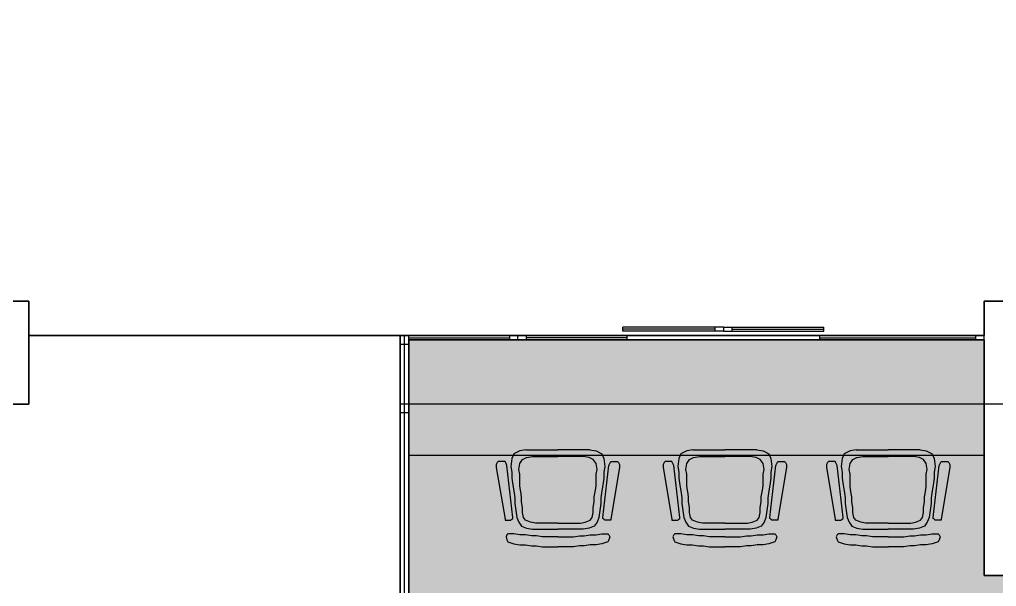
# Model space of a CAD drawing. Header units: millimetres. Extents: x -48614 to 110435, y -11020 to 74943.
# Drawn here: x 15638 to 21345, y 8316 to 11626 of the extents above; entities that cross this region are included whole.
import ezdxf

# ---------------------------------------------------------------- set-up
doc = ezdxf.new("R2010")
doc.units = ezdxf.units.MM
for name, color, linetype in [('BRICK_WALLS_P4', 1, 'Continuous'), ('COLUMNS_P5', 5, 'Continuous'), ('FURNITURE', 40, 'Continuous'), ('GROS$', 1, 'Continuous'), ('HL-TMP', 7, 'Continuous'), ('RM$', 5, 'Continuous'), ('SHOPFITTING', 4, 'Continuous'), ('WN', 4, 'Continuous')]:
    doc.layers.add(name, color=color, linetype=linetype)

msp = doc.modelspace()

# ---------------------------------------------------------------- hatches: boundary and pattern name
at = {"layer": 'HL-TMP', "true_color": 0x333333}
h = msp.add_hatch(color=250, dxfattribs=at)
h.paths.add_polyline_path([(-25127.7, 27580.8), (-25227.7, 27580.8), (-25227.7, 27980.8), (-25127.7, 27980.8), (-25127.7, 30580.8), (-25227.7, 30580.8), (-25227.7, 30980.8), (-24952.7, 30980.8), (-24952.7, 33580.8), (-25227.7, 33580.8), (-25227.7, 33980.8), (-25127.7, 33980.8), (-25127.7, 36580.8), (-26427.7, 36580.8), (-26427.7, 34598), (-26327.7, 34598), (-26327.7, 34198), (-26610.6, 33915.2), (-26681.3, 33985.9), (-27482.7, 33184.4), (-27412, 33113.7), (-27694.9, 32830.8), (-28094.9, 32830.8), (-28094.9, 32930.8), (-29260.6, 32930.8), (-29260.6, 32774.3), (-29313.5, 31773.6), (-29319.4, 31716), (-29477.7, 30723.9), (-29524.2, 30556.5), (-29560.3, 30566.6), (-29617.9, 30580.8), (-30010.3, 29262.6), (-30094.6, 29044), (-30765.4, 27670.8), (-31577.7, 27670.9), (-35227.7, 27670.9), (-35227.7, 27580.8), (-35302.7, 27580.8), (-35302.7, 24980.8), (-35227.7, 24980.8), (-35227.7, 24580.8), (-35402.7, 24580.8), (-35402.7, 21980.8), (-35227.7, 21980.8), (-35227.7, 21580.8), (-35302.7, 21580.8), (-35302.7, 18980.8), (-35227.7, 18980.8), (-35227.7, 18863.3), (-32863.2, 18863.3), (-32790.7, 18935.8), (-32438.7, 18935.8), (-32438.7, 18890.8), (-31992.7, 18890.8), (-31992.7, 18915.8), (-28562.7, 18915.8), (-28562.7, 18890.8), (-28116.7, 18890.8), (-28116.7, 18935.8), (-27764.7, 18935.8), (-27692.2, 18863.3), (-25227.7, 18863.3), (-25227.7, 18980.8), (-25127.7, 18980.8), (-25127.7, 21580.8), (-25227.7, 21580.8), (-25227.7, 21980.8), (-25127.7, 21980.8), (-25127.7, 24580.8), (-25227.7, 24580.8), (-25227.7, 24980.8), (-25127.7, 24980.8)], flags=0)
h.paths.add_polyline_path([(18272.3, -5493.2), (18272.3, -4703.2), (19322.3, -4703.2), (22872.3, -4703.2), (22872.3, -2419.2), (22772.3, -2419.2), (22772.3, -1976.2), (22772.3, -1886.2), (22772.3, -519.2), (22772.3, 580.8), (22772.3, 946.8), (22763.8, 4454.5), (22762.3, 5080.8), (22762.3, 5458.8), (22762.3, 8080.8), (22772.3, 8080.8), (22772.3, 8510.8), (21492.3, 8510.8), (21492.3, 8380.8), (21272.3, 8380.8), (21272.3, 9755.8), (17912.3, 9755.8), (17912.3, 5225.8), (17212.3, 5225.8), (17212.3, 5080.8), (17212.3, 3085.8), (15722.3, 3085.8), (15722.3, -3094.2), (15272.3, -3094.2), (12362.3, -3094.2), (9327.3, -3094.2), (3582.3, -3094.2), (3582.3, -3981.7), (4783.3, -3981.7), (4783.3, -5174.2), (5507.3, -5174.2), (6517.3, -5174.2), (6517.3, -9509.2), (18272.3, -9509.2)], flags=0)
h.paths.add_polyline_path([(1917.3, 52870.8), (1917.3, 52980.8), (1917.3, 54725.8), (-3972.7, 54725.8), (-3972.7, 52980.8), (-4407.7, 52980.8), (-4407.7, 44280.8), (-3972.7, 44280.8), (-3972.7, 41080.8), (1917.3, 41080.8)], flags=0)
h.paths.add_polyline_path([(12172.3, 53580.8), (12562.3, 53580.8), (12562.3, 54780.8), (11022.3, 54780.8), (7932.3, 54780.8), (5172.3, 54780.8), (5172.3, 55000.8), (5172.3, 57580.8), (5027.3, 57580.8), (5027.3, 56975.8), (5027.3, 56370.8), (3649.8, 56370.8), (2272.3, 56370.8), (2272.3, 54725.8), (2027.3, 54725.8), (2027.3, 52980.8), (3172.3, 52980.8), (3172.3, 53580.8), (3772.3, 53580.8), (3772.3, 52980.8), (4582.3, 52980.8), (4582.3, 52640.8), (4582.3, 44610.8), (7012.3, 44610.8), (7012.3, 42150.8), (7012.3, 41190.8), (8537.3, 41190.8), (8537.3, 49350.8), (7562.3, 49350.8), (7562.3, 52980.8), (12172.3, 52980.8)], flags=0)
h.paths.add_polyline_path([(-42887.7, 6715.8), (-47227.7, 6715.8), (-47227.7, 6580.8), (-47427.7, 6580.8), (-47427.7, 5280.8), (-44127.7, 5280.8), (-44127.7, 5395.8), (-44017.7, 5395.8), (-44017.7, 3330.8), (-44017.7, 630.8), (-44017.7, -664.2), (-41947.7, -664.2), (-40277.7, -664.2), (-40277.7, -569.2), (-40277.7, 2430.8), (-40277.7, 5380.8), (-42580.2, 5380.8), (-42887.7, 5380.8)], flags=0)
h.paths.add_polyline_path([(45417.3, 39580.8), (45172.3, 39580.8), (45172.3, 39725.8), (40672.3, 39725.8), (40672.3, 41080.8), (38172.3, 41080.8), (38062.3, 41080.8), (33772.3, 41080.8), (33172.3, 41080.8), (31772.3, 41080.8), (30172.3, 41080.8), (26272.3, 41080.8), (24497.3, 41080.8), (24497.3, 36980.8), (24672.3, 36980.8), (24672.3, 36690.8), (27922.3, 36690.8), (27922.3, 36980.8), (28522.3, 36980.8), (28522.3, 36690.8), (30733.6, 36690.8), (31772.3, 36690.8), (31772.3, 36980.8), (32172.3, 36980.8), (32172.3, 36835.8), (33172.3, 36835.8), (33172.3, 36980.8), (38172.3, 36980.8), (43472.3, 36980.8), (45172.3, 36980.8), (45172.3, 37430.8), (45417.3, 37430.8)], flags=0)
h.paths.add_polyline_path([(54472.3, 39951.2), (55614.6, 40616.7), (55614.6, 42326.8), (55614.6, 42597), (56378.3, 43041.9), (54357.3, 46510.8), (51587.2, 46510.8), (47549.9, 39580.8), (45527.3, 39580.8), (45527.3, 37430.8), (45772.3, 37430.8), (45772.3, 36980.8), (47549.9, 36980.8), (51587.2, 30050.8), (54357.3, 30050.8), (56378.3, 33519.8), (55614.6, 33964.7), (55614.6, 35634.9), (55614.6, 35944.9), (54472.3, 36610.4)], flags=0)
h.paths.add_polyline_path([(12272.3, 33580.8), (12272.3, 33980.8), (12872.3, 33980.8), (12872.3, 36580.8), (12272.3, 36580.8), (12272.3, 37180.8), (9672.3, 37180.8), (9672.3, 36580.8), (9272.3, 36580.8), (9272.3, 37180.8), (6672.3, 37180.8), (6672.3, 36580.8), (6372.3, 36580.8), (6372.3, 30730.8), (572.3, 30730.8), (572.3, 31465.2), (961.7, 31531.6), (730, 32890.7), (572.3, 32863.8), (572.3, 33680.8), (572.3, 34497.9), (572.3, 35896.4), (572.3, 36580.8), (272.3, 36580.8), (272.3, 37180.8), (-2327.7, 37180.8), (-2327.7, 36580.8), (-2627.7, 36580.8), (-2627.7, 35896.4), (-3017.1, 35830.1), (-2785.4, 34471), (-2785.4, 34471), (-2627.7, 34497.9), (-2627.7, 32863.8), (-2627.7, 31465.2), (-2627.7, 30730.8), (-8427.7, 30730.8), (-8427.7, 36580.8), (-14327.7, 36580.8), (-14327.7, 33980.8), (-14327.7, 27580.8), (-14582.7, 27580.8), (-14582.7, 24980.8), (-14327.7, 24980.8), (-14327.7, 24580.8), (-14582.7, 24580.8), (-14582.7, 21980.8), (-14327.7, 21980.8), (-14327.7, 21580.8), (-14582.7, 21580.8), (-14582.7, 18980.8), (-14327.7, 18980.8), (-14327.7, 18580.8), (-14582.7, 18580.8), (-14582.7, 15980.8), (-14327.7, 15980.8), (-14327.7, 15580.8), (-14582.7, 15580.8), (-14582.7, 12980.8), (-14327.7, 12980.8), (-14327.7, 12580.8), (-14927.7, 12580.8), (-14927.7, 12725.8), (-24627.7, 12725.8), (-24627.7, 12580.8), (-25227.7, 12580.8), (-25227.7, 12580.8), (-26502.7, 12580.8), (-26502.7, 9980.8), (-26327.7, 9980.8), (-21427.7, 9980.8), (-21427.7, 9870.8), (-21477.7, 9870.8), (-21477.7, 6825.8), (-21427.7, 6825.8), (-21427.7, 6735.8), (-21477.7, 6735.8), (-21477.7, 3835.8), (-20482.7, 3835.8), (-20482.7, 3115.8), (-17727.7, 3115.8), (-17727.7, 3195.8), (-17727.7, 10035.8), (-14327.7, 10035.8), (-14327.7, 8600.8), (-13277.7, 8600.8), (-13277.7, 8745.8), (-11997.7, 8745.8), (-11997.7, 8600.8), (-11057.8, 8600.8), (-11057.8, 8745.8), (-9577.7, 8745.8), (-9577.7, 8535.8), (-8527.7, 8535.8), (-8527.7, 7447.9), (-8477.7, 7447.9), (-8477.7, 5916.1), (-8527.7, 5916.1), (-8527.7, 5577.8), (-8477.7, 5577.8), (-8477.7, 4677.8), (-8527.7, 4677.8), (-8527.7, 4477.8), (-8477.7, 4477.8), (-8477.7, 3577.8), (-8527.7, 3577.8), (-8527.7, 3195.8), (-8417.7, 3195.8), (-5257.7, 3195.8), (-2377.7, 3195.8), (-2377.7, 3115.8), (322.3, 3115.8), (322.3, 3195.8), (3202.3, 3195.8), (3202.3, 3115.8), (6362.3, 3115.8), (6362.3, 7151.8), (17862.3, 7151.8), (17862.3, 9780.8), (15692.3, 9780.8), (15692.3, 9380.8), (15272.3, 9380.8), (15272.3, 9980.8), (12872.3, 9980.8), (12872.3, 9580.8), (12672.3, 9580.8), (12672.3, 9380.8), (12272.3, 9380.8), (12272.3, 9980.8), (9672.3, 9980.8), (9672.3, 9380.8), (9272.3, 9380.8), (9272.3, 9980.8), (6672.3, 9980.8), (6672.3, 9380.8), (6272.3, 9380.8), (6272.3, 9980.8), (3672.3, 9980.8), (3672.3, 9380.8), (3272.3, 9380.8), (3272.3, 9980.8), (672.3, 9980.8), (672.3, 9380.8), (272.3, 9380.8), (272.3, 9980.8), (-2327.7, 9980.8), (-2327.7, 9380.8), (-2727.7, 9380.8), (-2727.7, 9980.8), (-5327.7, 9980.8), (-5327.7, 9380.8), (-5727.7, 9380.8), (-5727.7, 9980.8), (-8327.7, 9980.8), (-8327.7, 9380.8), (-8727.7, 9380.8), (-8727.7, 9980.8), (-11327.7, 9980.8), (-11327.7, 9380.8), (-11727.7, 9380.8), (-11727.7, 9980.8), (15692.3, 9980.8), (15692.3, 9780.8), (17862.3, 9780.8), (21272.3, 9780.8), (21272.3, 9980.8), (21852.3, 9980.8), (23322.3, 9980.8), (24347.2, 9980.8), (24347.2, 12580.8), (24272.3, 12580.8), (24272.3, 12755.8), (23172.3, 12755.8), (23172.3, 12580.8), (22572.3, 12580.8), (22572.3, 12980.8), (23172.3, 12980.8), (23172.3, 12805.8), (24272.3, 12805.8), (24272.3, 12980.8), (24697.3, 12980.8), (24697.3, 12805.8), (26327.3, 12805.8), (26327.3, 13065.8), (26413.1, 13156.6), (26744.5, 13054.1), (26753.1, 13046), (27065.6, 13376.7), (26967.6, 13743.4), (27055.9, 13836.8), (27176.3, 13836.8), (27332.3, 13490.8), (27992.3, 13490.8), (28148.3, 13836.8), (28296.3, 13836.8), (28452.3, 13490.8), (29112.3, 13490.8), (29268.3, 13836.8), (29388.6, 13836.8), (29476.9, 13743.4), (29379, 13376.7), (29687.5, 13050.2), (29691.5, 13046), (29700.1, 13054.1), (30031.5, 13156.6), (30117.3, 13065.8), (30117.3, 12805.8), (31747.3, 12805.8), (31747.3, 12980.8), (32172.3, 12980.8), (32172.3, 12765.8), (33172.3, 12765.8), (33172.3, 15580.8), (22572.3, 15580.8), (22572.3, 15980.8), (22872.3, 15980.8), (22872.3, 18580.8), (22572.3, 18580.8), (22572.3, 18980.8), (22872.3, 18980.8), (22872.3, 21580.8), (22572.3, 21580.8), (22572.3, 21980.8), (22847.3, 21980.8), (22847.3, 24580.8), (15532.3, 24580.8), (15532.3, 33835.8), (12872.3, 33835.8), (12872.3, 33580.8), (12272.3, 33580.8), (12272.3, 30980.8), (12872.3, 30980.8), (12872.3, 30580.8), (12272.3, 30580.8), (12272.3, 27980.8), (12872.3, 27980.8), (12872.3, 27580.8), (12272.3, 27580.8), (12272.3, 24980.8), (12872.3, 24980.8), (12872.3, 24580.8), (12272.3, 24580.8), (12272.3, 21980.8), (12872.3, 21980.8), (12872.3, 21580.8), (12272.3, 21580.8), (12272.3, 18980.8), (12872.3, 18980.8), (12872.3, 18580.8), (12272.3, 18580.8), (12272.3, 15980.8), (12872.3, 15980.8), (12872.3, 15580.8), (12272.3, 15580.8), (12272.3, 12980.8), (12872.3, 12980.8), (12872.3, 12580.8), (12272.3, 12580.8)], flags=0)
h.paths.add_polyline_path([(322.3, 3070.8), (-2377.7, 3070.8), (-2377.7, 840.8), (-2377.7, -1759.2), (-2377.7, -3054.2), (322.3, -3054.2), (322.3, -359.2)], flags=0)
h.paths.add_polyline_path([(12272.3, 33580.8), (12272.3, 33980.8), (12872.3, 33980.8), (12872.3, 36580.8), (12272.3, 36580.8), (12272.3, 37180.8), (9672.3, 37180.8), (9672.3, 36580.8), (9272.3, 36580.8), (9272.3, 37180.8), (6672.3, 37180.8), (6672.3, 36580.8), (6372.3, 36580.8), (6372.3, 30730.8), (572.3, 30730.8), (572.3, 31465.2), (961.7, 31531.6), (730, 32890.7), (572.3, 32863.8), (572.3, 33680.8), (572.3, 34497.9), (572.3, 35896.4), (572.3, 36580.8), (272.3, 36580.8), (272.3, 37180.8), (-2327.7, 37180.8), (-2327.7, 36580.8), (-2627.7, 36580.8), (-2627.7, 35896.4), (-3017.1, 35830.1), (-2785.4, 34471), (-2785.4, 34471), (-2627.7, 34497.9), (-2627.7, 32863.8), (-2627.7, 31465.2), (-2627.7, 30730.8), (-8427.7, 30730.8), (-8427.7, 36580.8), (-14327.7, 36580.8), (-14327.7, 33980.8), (-14327.7, 27580.8), (-14582.7, 27580.8), (-14582.7, 24980.8), (-14327.7, 24980.8), (-14327.7, 24580.8), (-14582.7, 24580.8), (-14582.7, 21980.8), (-14327.7, 21980.8), (-14327.7, 21580.8), (-14582.7, 21580.8), (-14582.7, 18980.8), (-14327.7, 18980.8), (-14327.7, 18580.8), (-14582.7, 18580.8), (-14582.7, 15980.8), (-14327.7, 15980.8), (-14327.7, 15580.8), (-14582.7, 15580.8), (-14582.7, 12980.8), (-14327.7, 12980.8), (-14327.7, 12580.8), (-14927.7, 12580.8), (-14927.7, 12725.8), (-24627.7, 12725.8), (-24627.7, 12580.8), (-25227.7, 12580.8), (-25227.7, 12580.8), (-26502.7, 12580.8), (-26502.7, 9980.8), (-26327.7, 9980.8), (-21427.7, 9980.8), (-21427.7, 9870.8), (-21477.7, 9870.8), (-21477.7, 6825.8), (-21427.7, 6825.8), (-21427.7, 6735.8), (-21477.7, 6735.8), (-21477.7, 3835.8), (-20482.7, 3835.8), (-20482.7, 3115.8), (-17727.7, 3115.8), (-17727.7, 3195.8), (-17727.7, 10035.8), (-14327.7, 10035.8), (-14327.7, 8600.8), (-13277.7, 8600.8), (-13277.7, 8745.8), (-11997.7, 8745.8), (-11997.7, 8600.8), (-11057.8, 8600.8), (-11057.8, 8745.8), (-9577.7, 8745.8), (-9577.7, 8535.8), (-8527.7, 8535.8), (-8527.7, 7447.9), (-8477.7, 7447.9), (-8477.7, 5916.1), (-8527.7, 5916.1), (-8527.7, 5577.8), (-8477.7, 5577.8), (-8477.7, 4677.8), (-8527.7, 4677.8), (-8527.7, 4477.8), (-8477.7, 4477.8), (-8477.7, 3577.8), (-8527.7, 3577.8), (-8527.7, 3195.8), (-8417.7, 3195.8), (-5257.7, 3195.8), (-2377.7, 3195.8), (-2377.7, 3115.8), (322.3, 3115.8), (322.3, 3195.8), (3202.3, 3195.8), (3202.3, 3115.8), (6362.3, 3115.8), (6362.3, 7151.8), (17862.3, 7151.8), (17862.3, 9780.8), (15692.3, 9780.8), (15692.3, 9380.8), (15272.3, 9380.8), (15272.3, 9980.8), (12872.3, 9980.8), (12872.3, 9580.8), (12672.3, 9580.8), (12672.3, 9380.8), (12272.3, 9380.8), (12272.3, 9980.8), (9672.3, 9980.8), (9672.3, 9380.8), (9272.3, 9380.8), (9272.3, 9980.8), (6672.3, 9980.8), (6672.3, 9380.8), (6272.3, 9380.8), (6272.3, 9980.8), (3672.3, 9980.8), (3672.3, 9380.8), (3272.3, 9380.8), (3272.3, 9980.8), (672.3, 9980.8), (672.3, 9380.8), (272.3, 9380.8), (272.3, 9980.8), (-2327.7, 9980.8), (-2327.7, 9380.8), (-2727.7, 9380.8), (-2727.7, 9980.8), (-5327.7, 9980.8), (-5327.7, 9380.8), (-5727.7, 9380.8), (-5727.7, 9980.8), (-8327.7, 9980.8), (-8327.7, 9380.8), (-8727.7, 9380.8), (-8727.7, 9980.8), (-11327.7, 9980.8), (-11327.7, 9380.8), (-11727.7, 9380.8), (-11727.7, 9980.8), (15692.3, 9980.8), (15692.3, 9780.8), (17862.3, 9780.8), (21272.3, 9780.8), (21272.3, 9980.8), (21852.3, 9980.8), (23322.3, 9980.8), (24347.2, 9980.8), (24347.2, 12580.8), (24272.3, 12580.8), (24272.3, 12755.8), (23172.3, 12755.8), (23172.3, 12580.8), (22572.3, 12580.8), (22572.3, 12980.8), (23172.3, 12980.8), (23172.3, 12805.8), (24272.3, 12805.8), (24272.3, 12980.8), (24697.3, 12980.8), (24697.3, 12805.8), (26327.3, 12805.8), (26327.3, 13065.8), (26413.1, 13156.6), (26744.5, 13054.1), (26753.1, 13046), (27065.6, 13376.7), (26967.6, 13743.4), (27055.9, 13836.8), (27176.3, 13836.8), (27332.3, 13490.8), (27992.3, 13490.8), (28148.3, 13836.8), (28296.3, 13836.8), (28452.3, 13490.8), (29112.3, 13490.8), (29268.3, 13836.8), (29388.6, 13836.8), (29476.9, 13743.4), (29379, 13376.7), (29687.5, 13050.2), (29691.5, 13046), (29700.1, 13054.1), (30031.5, 13156.6), (30117.3, 13065.8), (30117.3, 12805.8), (31747.3, 12805.8), (31747.3, 12980.8), (32172.3, 12980.8), (32172.3, 12765.8), (33172.3, 12765.8), (33172.3, 15580.8), (22572.3, 15580.8), (22572.3, 15980.8), (22872.3, 15980.8), (22872.3, 18580.8), (22572.3, 18580.8), (22572.3, 18980.8), (22872.3, 18980.8), (22872.3, 21580.8), (22572.3, 21580.8), (22572.3, 21980.8), (22847.3, 21980.8), (22847.3, 24580.8), (15532.3, 24580.8), (15532.3, 33835.8), (12872.3, 33835.8), (12872.3, 33580.8), (12272.3, 33580.8), (12272.3, 30980.8), (12872.3, 30980.8), (12872.3, 30580.8), (12272.3, 30580.8), (12272.3, 27980.8), (12872.3, 27980.8), (12872.3, 27580.8), (12272.3, 27580.8), (12272.3, 24980.8), (12872.3, 24980.8), (12872.3, 24580.8), (12272.3, 24580.8), (12272.3, 21980.8), (12872.3, 21980.8), (12872.3, 21580.8), (12272.3, 21580.8), (12272.3, 18980.8), (12872.3, 18980.8), (12872.3, 18580.8), (12272.3, 18580.8), (12272.3, 15980.8), (12872.3, 15980.8), (12872.3, 15580.8), (12272.3, 15580.8), (12272.3, 12980.8), (12872.3, 12980.8), (12872.3, 12580.8), (12272.3, 12580.8)], flags=0)
h.paths.add_polyline_path([(54472.3, 39951.2), (55614.6, 40616.7), (55614.6, 42326.8), (55614.6, 42597), (56378.3, 43041.9), (54357.3, 46510.8), (51587.2, 46510.8), (47549.9, 39580.8), (45527.3, 39580.8), (45527.3, 37430.8), (45772.3, 37430.8), (45772.3, 36980.8), (47549.9, 36980.8), (51587.2, 30050.8), (54357.3, 30050.8), (56378.3, 33519.8), (55614.6, 33964.7), (55614.6, 35634.9), (55614.6, 35944.9), (54472.3, 36610.4)], flags=0)
h.paths.add_polyline_path([(-2582.7, -5289.2), (-4187.7, -5289.2), (-5147.7, -5289.2), (-5147.7, -3094.2), (-8637.7, -3094.2), (-8637.7, 2265.8), (-14417.7, 2265.8), (-14417.7, 205.8), (-13197.7, 205.8), (-13197.7, 415.8), (-11382.7, 415.8), (-11382.7, -3094.2), (-11642.7, -3094.2), (-13137.7, -3094.2), (-13137.7, -1629.2), (-13137.7, 50.8), (-14417.7, 50.8), (-14417.7, -3094.2), (-17727.7, -3094.2), (-17727.7, -1749.2), (-17727.7, 3070.8), (-20482.7, 3070.8), (-20482.7, 1567.8), (-20482.7, 690.8), (-20482.7, -2264.2), (-21427.7, -2264.2), (-24827.7, -2264.2), (-24827.7, -5174.2), (-21427.7, -5174.2), (-20482.7, -5174.2), (-20482.7, -9509.2), (-17727.7, -9509.2), (-17727.7, -9299.2), (-17327.7, -9299.2), (-17327.7, -9509.2), (-5572.7, -9509.3), (-5572.7, -6519.2), (-5472.7, -6519.2), (-2582.7, -6519.2)], flags=0)
h.paths.add_polyline_path([(-42887.7, 6715.8), (-47227.7, 6715.8), (-47227.7, 6580.8), (-47427.7, 6580.8), (-47427.7, 5280.8), (-44127.7, 5280.8), (-44127.7, 5395.8), (-44017.7, 5395.8), (-44017.7, 3330.8), (-44017.7, 630.8), (-44017.7, -664.2), (-41947.7, -664.2), (-40277.7, -664.2), (-40277.7, -569.2), (-40277.7, 2430.8), (-40277.7, 5380.8), (-42580.2, 5380.8), (-42887.7, 5380.8)], flags=0)

# ---------------------------------------------------------------- linework, layer by layer
at = {"layer": 'BRICK_WALLS_P4', "linetype": 'Continuous'}
for p, q in [((21272.3, 8380.8), (21272.3, 9380.8)), ((21492.3, 8380.8), (21272.3, 8380.8))]:
    msp.add_line(p, q, dxfattribs=at)
at = {"layer": 'COLUMNS_P5', "linetype": 'Continuous', "lineweight": -3}
msp.add_lwpolyline([(15272.3, 9380.8), (15272.3, 9980.8), (15692.3, 9980.8), (15692.3, 9380.8)], close=True, dxfattribs=at)
at = {"layer": 'COLUMNS_P5', "linetype": 'Continuous'}
msp.add_lwpolyline([(21272.3, 9980.8), (21672.3, 9980.8), (21672.3, 9380.8), (21272.3, 9380.8)], close=True, dxfattribs=at)
at = {"layer": 'FURNITURE'}
for p, q in [((18525.6, 9091.2), (18514.1, 9062.6)), ((18560, 9108.5), (18525.6, 9091.2)), ((18595.3, 9113.5), (18560, 9108.5)), ((18595.3, 9113.5), (18782.9, 9113.5)), ((18599.8, 9068.4), (18634.3, 9074.1)), ((18634.3, 9074.1), (18782.9, 9074.1)), ((18970.4, 9113.5), (18782.9, 9113.5)), ((18931.5, 9074.1), (18782.9, 9074.1)), ((18965.9, 9068.4), (18931.5, 9074.1)), ((18970.4, 9113.5), (19005.7, 9108.5)), ((19005.7, 9108.5), (19040.2, 9091.2)), ((19040.2, 9091.2), (19051.6, 9062.6)), ((19501, 9091.2), (19489.5, 9062.6)), ((19535.4, 9108.5), (19501, 9091.2)), ((19570.7, 9113.5), (19535.4, 9108.5)), ((19570.7, 9113.5), (19758.3, 9113.5)), ((19575.3, 9068.4), (19609.7, 9074.1)), ((19609.7, 9074.1), (19758.3, 9074.1)), ((19945.9, 9113.5), (19758.3, 9113.5)), ((19906.9, 9074.1), (19758.3, 9074.1)), ((19941.3, 9068.4), (19906.9, 9074.1)), ((19945.9, 9113.5), (19981.2, 9108.5)), ((19981.2, 9108.5), (20015.6, 9091.2)), ((20015.6, 9091.2), (20027.1, 9062.6)), ((20454.9, 9091.2), (20443.4, 9062.6)), ((20489.3, 9108.5), (20454.9, 9091.2)), ((20524.6, 9113.5), (20489.3, 9108.5)), ((20524.6, 9113.5), (20712.2, 9113.5)), ((20529.2, 9068.4), (20563.6, 9074.1)), ((20563.6, 9074.1), (20712.2, 9074.1)), ((20899.8, 9113.5), (20712.2, 9113.5)), ((20860.8, 9074.1), (20712.2, 9074.1)), ((20895.2, 9068.4), (20860.8, 9074.1)), ((20899.8, 9113.5), (20935.1, 9108.5)), ((20935.1, 9108.5), (20969.5, 9091.2)), ((20969.5, 9091.2), (20981, 9062.6)), ((18428.4, 9039.9), (18422.8, 9028.4)), ((18422.8, 9028.4), (18422.8, 9011.3)), ((18434.2, 9045.5), (18428.4, 9039.9)), ((18451.3, 9045.5), (18434.2, 9045.5)), ((18462.8, 9045.5), (18451.3, 9045.5)), ((18474.1, 9045.5), (18462.8, 9045.5)), ((18479.9, 9034), (18474.1, 9045.5)), ((18485.5, 9022.5), (18479.9, 9034)), ((18520, 8719.7), (18485.5, 9022.5)), ((18514.1, 9062.6), (18508.5, 9016.9)), ((18508.5, 9016.9), (18514.1, 8982.7)), ((18554.2, 8999.8), (18560, 9034)), ((18560, 9034), (18577.1, 9057)), ((18577.1, 9057), (18599.8, 9068.4)), ((18988.6, 9057), (18965.9, 9068.4)), ((19005.7, 9034), (18988.6, 9057)), ((19011.6, 8999.8), (19005.7, 9034)), ((19045.8, 8719.7), (19080.2, 9022.5)), ((19051.6, 9062.6), (19057.3, 9016.9)), ((19057.3, 9016.9), (19051.6, 8982.7)), ((19080.2, 9022.5), (19085.8, 9034)), ((19085.8, 9034), (19091.7, 9045.5)), ((19091.7, 9045.5), (19102.9, 9045.5)), ((19102.9, 9045.5), (19114.4, 9045.5)), ((19114.4, 9045.5), (19131.5, 9045.5)), ((19131.5, 9045.5), (19137.4, 9039.9)), ((19137.4, 9039.9), (19143, 9028.4)), ((19143, 9028.4), (19143, 9011.3)), ((19403.8, 9039.9), (19398.2, 9028.4)), ((19398.2, 9028.4), (19398.2, 9011.3)), ((19409.7, 9045.5), (19403.8, 9039.9)), ((19426.8, 9045.5), (19409.7, 9045.5)), ((19438.2, 9045.5), (19426.8, 9045.5)), ((19449.5, 9045.5), (19438.2, 9045.5)), ((19455.3, 9034), (19449.5, 9045.5)), ((19461, 9022.5), (19455.3, 9034)), ((19495.4, 8719.7), (19461, 9022.5)), ((19489.5, 9062.6), (19483.9, 9016.9)), ((19483.9, 9016.9), (19489.5, 8982.7)), ((19529.6, 8999.8), (19535.4, 9034)), ((19535.4, 9034), (19552.5, 9057)), ((19552.5, 9057), (19575.3, 9068.4)), ((19964.1, 9057), (19941.3, 9068.4)), ((19981.2, 9034), (19964.1, 9057)), ((19987, 8999.8), (19981.2, 9034)), ((20021.2, 8719.7), (20055.6, 9022.5)), ((20027.1, 9062.6), (20032.7, 9016.9)), ((20032.7, 9016.9), (20027.1, 8982.7)), ((20055.6, 9022.5), (20061.3, 9034)), ((20061.3, 9034), (20067.1, 9045.5)), ((20067.1, 9045.5), (20078.4, 9045.5)), ((20078.4, 9045.5), (20089.8, 9045.5)), ((20089.8, 9045.5), (20106.9, 9045.5)), ((20106.9, 9045.5), (20112.8, 9039.9)), ((20112.8, 9039.9), (20118.4, 9028.4)), ((20118.4, 9028.4), (20118.4, 9011.3)), ((20357.7, 9039.9), (20352.1, 9028.4)), ((20352.1, 9028.4), (20352.1, 9011.3)), ((20363.6, 9045.5), (20357.7, 9039.9)), ((20380.7, 9045.5), (20363.6, 9045.5)), ((20392.1, 9045.5), (20380.7, 9045.5)), ((20403.4, 9045.5), (20392.1, 9045.5)), ((20409.2, 9034), (20403.4, 9045.5)), ((20414.9, 9022.5), (20409.2, 9034)), ((20449.3, 8719.7), (20414.9, 9022.5)), ((20443.4, 9062.6), (20437.8, 9016.9)), ((20437.8, 9016.9), (20443.4, 8982.7)), ((20483.5, 8999.8), (20489.3, 9034)), ((20489.3, 9034), (20506.4, 9057)), ((20506.4, 9057), (20529.2, 9068.4)), ((20918, 9057), (20895.2, 9068.4)), ((20935.1, 9034), (20918, 9057)), ((20940.9, 8999.8), (20935.1, 9034)), ((20975.1, 8719.7), (21009.5, 9022.5)), ((20981, 9062.6), (20986.6, 9016.9)), ((20986.6, 9016.9), (20981, 8982.7)), ((21009.5, 9022.5), (21015.2, 9034)), ((21015.2, 9034), (21021, 9045.5)), ((21021, 9045.5), (21032.3, 9045.5)), ((21032.3, 9045.5), (21043.7, 9045.5)), ((21043.7, 9045.5), (21060.8, 9045.5)), ((21060.8, 9045.5), (21066.7, 9039.9)), ((21066.7, 9039.9), (21072.3, 9028.4)), ((21072.3, 9028.4), (21072.3, 9011.3)), ((18422.8, 9011.3), (18474.1, 8708.2)), ((18514.1, 8982.7), (18514.1, 8948.3)), ((18560, 8971.2), (18554.2, 8999.8)), ((18560, 8936.8), (18560, 8971.2)), ((19005.7, 8971.2), (19011.6, 8999.8)), ((19005.7, 8936.8), (19005.7, 8971.2)), ((19051.6, 8982.7), (19051.6, 8948.3)), ((19143, 9011.3), (19091.7, 8708.2)), ((19398.2, 9011.3), (19449.5, 8708.2)), ((19489.5, 8982.7), (19489.5, 8948.3)), ((19535.4, 8971.2), (19529.6, 8999.8)), ((19535.4, 8936.8), (19535.4, 8971.2)), ((19981.2, 8971.2), (19987, 8999.8)), ((19981.2, 8936.8), (19981.2, 8971.2)), ((20027.1, 8982.7), (20027.1, 8948.3)), ((20118.4, 9011.3), (20067.1, 8708.2)), ((20352.1, 9011.3), (20403.4, 8708.2)), ((20443.4, 8982.7), (20443.4, 8948.3)), ((20489.3, 8971.2), (20483.5, 8999.8)), ((20489.3, 8936.8), (20489.3, 8971.2)), ((20935.1, 8971.2), (20940.9, 8999.8)), ((20935.1, 8936.8), (20935.1, 8971.2)), ((20981, 8982.7), (20981, 8948.3)), ((21072.3, 9011.3), (21021, 8708.2)), ((18514.1, 8948.3), (18520, 8908.2)), ((18520, 8908.2), (18525.6, 8874)), ((18560, 8902.6), (18560, 8936.8)), ((18565.6, 8868.2), (18560, 8902.6)), ((19000.1, 8868.2), (19005.7, 8902.6)), ((19005.7, 8902.6), (19005.7, 8936.8)), ((19045.8, 8908.2), (19040.2, 8874)), ((19051.6, 8948.3), (19045.8, 8908.2)), ((19489.5, 8948.3), (19495.4, 8908.2)), ((19495.4, 8908.2), (19501, 8874)), ((19535.4, 8902.6), (19535.4, 8936.8)), ((19541.1, 8868.2), (19535.4, 8902.6)), ((19975.5, 8868.2), (19981.2, 8902.6)), ((19981.2, 8902.6), (19981.2, 8936.8)), ((20021.2, 8908.2), (20015.6, 8874)), ((20027.1, 8948.3), (20021.2, 8908.2)), ((20443.4, 8948.3), (20449.3, 8908.2)), ((20449.3, 8908.2), (20454.9, 8874)), ((20489.3, 8902.6), (20489.3, 8936.8)), ((20495, 8868.2), (20489.3, 8902.6)), ((20929.4, 8868.2), (20935.1, 8902.6)), ((20935.1, 8902.6), (20935.1, 8936.8)), ((20975.1, 8908.2), (20969.5, 8874)), ((20981, 8948.3), (20975.1, 8908.2)), ((18525.6, 8874), (18531.4, 8834)), ((18571.3, 8839.6), (18565.6, 8868.2)), ((18994.5, 8839.6), (19000.1, 8868.2)), ((19040.2, 8874), (19034.3, 8834)), ((19501, 8874), (19506.9, 8834)), ((19546.7, 8839.6), (19541.1, 8868.2)), ((19969.9, 8839.6), (19975.5, 8868.2)), ((20015.6, 8874), (20009.7, 8834)), ((20454.9, 8874), (20460.8, 8834)), ((20500.6, 8839.6), (20495, 8868.2)), ((20923.8, 8839.6), (20929.4, 8868.2)), ((20969.5, 8874), (20963.6, 8834)), ((18531.4, 8834), (18531.4, 8799.6)), ((18531.4, 8799.6), (18537.1, 8759.7)), ((18571.3, 8811), (18571.3, 8839.6)), ((18577.1, 8776.8), (18571.3, 8811)), ((18988.6, 8776.8), (18994.5, 8811)), ((18994.5, 8811), (18994.5, 8839.6)), ((19034.3, 8799.6), (19028.7, 8759.7)), ((19034.3, 8834), (19034.3, 8799.6)), ((19506.9, 8834), (19506.9, 8799.6)), ((19506.9, 8799.6), (19512.5, 8759.7)), ((19546.7, 8811), (19546.7, 8839.6)), ((19552.5, 8776.8), (19546.7, 8811)), ((19964.1, 8776.8), (19969.9, 8811)), ((19969.9, 8811), (19969.9, 8839.6)), ((20009.7, 8799.6), (20004.1, 8759.7)), ((20009.7, 8834), (20009.7, 8799.6)), ((20460.8, 8834), (20460.8, 8799.6)), ((20460.8, 8799.6), (20466.4, 8759.7)), ((20500.6, 8811), (20500.6, 8839.6)), ((20506.4, 8776.8), (20500.6, 8811)), ((20918, 8776.8), (20923.8, 8811)), ((20923.8, 8811), (20923.8, 8839.6)), ((20963.6, 8799.6), (20958, 8759.7)), ((20963.6, 8834), (20963.6, 8799.6)), ((18537.1, 8759.7), (18542.7, 8719.7)), ((18577.1, 8748.3), (18577.1, 8776.8)), ((18582.7, 8719.7), (18577.1, 8748.3)), ((18983, 8719.7), (18988.6, 8748.3)), ((18988.6, 8748.3), (18988.6, 8776.8)), ((19028.7, 8759.7), (19023.1, 8719.7)), ((19512.5, 8759.7), (19518.1, 8719.7)), ((19552.5, 8748.3), (19552.5, 8776.8)), ((19558.2, 8719.7), (19552.5, 8748.3)), ((19958.4, 8719.7), (19964.1, 8748.3)), ((19964.1, 8748.3), (19964.1, 8776.8)), ((20004.1, 8759.7), (19998.5, 8719.7)), ((20466.4, 8759.7), (20472, 8719.7)), ((20506.4, 8748.3), (20506.4, 8776.8)), ((20512.1, 8719.7), (20506.4, 8748.3)), ((20912.3, 8719.7), (20918, 8748.3)), ((20918, 8748.3), (20918, 8776.8)), ((20958, 8759.7), (20952.4, 8719.7)), ((18474.1, 8708.2), (18474.1, 8702.4)), ((18474.1, 8702.4), (18479.9, 8702.4)), ((18479.9, 8702.4), (18491.4, 8702.4)), ((18491.4, 8702.4), (18502.9, 8702.4)), ((18502.9, 8702.4), (18508.5, 8702.4)), ((18508.5, 8702.4), (18514.1, 8708.2)), ((18514.1, 8708.2), (18520, 8713.8)), ((18520, 8713.8), (18520, 8719.7)), ((18542.7, 8719.7), (18554.2, 8691.1)), ((18554.2, 8691.1), (18571.3, 8668.2)), ((18594.2, 8702.4), (18582.7, 8719.7)), ((18622.8, 8691.1), (18594.2, 8702.4)), ((18651.4, 8685.3), (18622.8, 8691.1)), ((18685.8, 8685.3), (18651.4, 8685.3)), ((18720, 8685.3), (18685.8, 8685.3)), ((18754.4, 8685.3), (18720, 8685.3)), ((18783, 8685.3), (18754.4, 8685.3)), ((18782.8, 8685.3), (18811.3, 8685.3)), ((18811.3, 8685.3), (18845.8, 8685.3)), ((18845.8, 8685.3), (18880, 8685.3)), ((18880, 8685.3), (18914.4, 8685.3)), ((18914.4, 8685.3), (18943, 8691.1)), ((18943, 8691.1), (18971.5, 8702.4)), ((18971.5, 8702.4), (18983, 8719.7)), ((19011.6, 8691.1), (18994.5, 8668.2)), ((19023.1, 8719.7), (19011.6, 8691.1)), ((19045.8, 8713.8), (19045.8, 8719.7)), ((19051.6, 8708.2), (19045.8, 8713.8)), ((19057.3, 8702.4), (19051.6, 8708.2)), ((19062.9, 8702.4), (19057.3, 8702.4)), ((19074.4, 8702.4), (19062.9, 8702.4)), ((19085.8, 8702.4), (19074.4, 8702.4)), ((19091.7, 8702.4), (19085.8, 8702.4)), ((19091.7, 8708.2), (19091.7, 8702.4)), ((19449.5, 8708.2), (19449.5, 8702.4)), ((19449.5, 8702.4), (19455.3, 8702.4)), ((19455.3, 8702.4), (19466.8, 8702.4)), ((19466.8, 8702.4), (19478.3, 8702.4)), ((19478.3, 8702.4), (19483.9, 8702.4)), ((19483.9, 8702.4), (19489.5, 8708.2)), ((19489.5, 8708.2), (19495.4, 8713.8)), ((19495.4, 8713.8), (19495.4, 8719.7)), ((19518.1, 8719.7), (19529.6, 8691.1)), ((19529.6, 8691.1), (19546.7, 8668.2)), ((19569.6, 8702.4), (19558.2, 8719.7)), ((19598.2, 8691.1), (19569.6, 8702.4)), ((19626.8, 8685.3), (19598.2, 8691.1)), ((19661.2, 8685.3), (19626.8, 8685.3)), ((19695.4, 8685.3), (19661.2, 8685.3)), ((19729.8, 8685.3), (19695.4, 8685.3)), ((19758.4, 8685.3), (19729.8, 8685.3)), ((19758.2, 8685.3), (19786.8, 8685.3)), ((19786.8, 8685.3), (19821.2, 8685.3)), ((19821.2, 8685.3), (19855.4, 8685.3)), ((19855.4, 8685.3), (19889.8, 8685.3)), ((19889.8, 8685.3), (19918.4, 8691.1)), ((19918.4, 8691.1), (19947, 8702.4)), ((19947, 8702.4), (19958.4, 8719.7)), ((19987, 8691.1), (19969.9, 8668.2)), ((19998.5, 8719.7), (19987, 8691.1)), ((20021.2, 8713.8), (20021.2, 8719.7)), ((20027.1, 8708.2), (20021.2, 8713.8)), ((20032.7, 8702.4), (20027.1, 8708.2)), ((20038.3, 8702.4), (20032.7, 8702.4)), ((20049.8, 8702.4), (20038.3, 8702.4)), ((20061.3, 8702.4), (20049.8, 8702.4)), ((20067.1, 8702.4), (20061.3, 8702.4)), ((20067.1, 8708.2), (20067.1, 8702.4)), ((20403.4, 8708.2), (20403.4, 8702.4)), ((20403.4, 8702.4), (20409.2, 8702.4)), ((20409.2, 8702.4), (20420.7, 8702.4)), ((20420.7, 8702.4), (20432.2, 8702.4)), ((20432.2, 8702.4), (20437.8, 8702.4)), ((20437.8, 8702.4), (20443.4, 8708.2)), ((20443.4, 8708.2), (20449.3, 8713.8)), ((20449.3, 8713.8), (20449.3, 8719.7)), ((20472, 8719.7), (20483.5, 8691.1)), ((20483.5, 8691.1), (20500.6, 8668.2)), ((20523.5, 8702.4), (20512.1, 8719.7)), ((20552.1, 8691.1), (20523.5, 8702.4)), ((20580.7, 8685.3), (20552.1, 8691.1)), ((20615.1, 8685.3), (20580.7, 8685.3)), ((20649.3, 8685.3), (20615.1, 8685.3)), ((20683.7, 8685.3), (20649.3, 8685.3)), ((20712.3, 8685.3), (20683.7, 8685.3)), ((20712.1, 8685.3), (20740.7, 8685.3)), ((20740.7, 8685.3), (20775.1, 8685.3)), ((20775.1, 8685.3), (20809.3, 8685.3)), ((20809.3, 8685.3), (20843.7, 8685.3)), ((20843.7, 8685.3), (20872.3, 8691.1)), ((20872.3, 8691.1), (20900.9, 8702.4)), ((20900.9, 8702.4), (20912.3, 8719.7)), ((20940.9, 8691.1), (20923.8, 8668.2)), ((20952.4, 8719.7), (20940.9, 8691.1)), ((20975.1, 8713.8), (20975.1, 8719.7)), ((20981, 8708.2), (20975.1, 8713.8)), ((20986.6, 8702.4), (20981, 8708.2)), ((20992.2, 8702.4), (20986.6, 8702.4)), ((21003.7, 8702.4), (20992.2, 8702.4)), ((21015.2, 8702.4), (21003.7, 8702.4)), ((21021, 8702.4), (21015.2, 8702.4)), ((21021, 8708.2), (21021, 8702.4)), ((18485.5, 8616.6), (18479.9, 8605.2)), ((18491.4, 8622.5), (18485.5, 8616.6)), ((18508.5, 8622.5), (18491.4, 8622.5)), ((18525.6, 8622.5), (18508.5, 8622.5)), ((18560, 8616.6), (18525.6, 8622.5)), ((18594.2, 8616.6), (18560, 8616.6)), ((18571.3, 8668.2), (18599.8, 8656.7)), ((18628.6, 8611), (18594.2, 8616.6)), ((18599.8, 8656.7), (18634.3, 8651.1)), ((18634.3, 8651.1), (18668.5, 8651.1)), ((18668.5, 8651.1), (18708.5, 8651.1)), ((18708.5, 8651.1), (18742.9, 8651.1)), ((18742.9, 8651.1), (18783, 8651.1)), ((18822.8, 8651.1), (18782.8, 8651.1)), ((18857.2, 8651.1), (18822.8, 8651.1)), ((18897.3, 8651.1), (18857.2, 8651.1)), ((18931.5, 8651.1), (18897.3, 8651.1)), ((18965.9, 8656.7), (18931.5, 8651.1)), ((18937.1, 8611), (18971.5, 8616.6)), ((18994.5, 8668.2), (18965.9, 8656.7)), ((18971.5, 8616.6), (19005.7, 8616.6)), ((19005.7, 8616.6), (19040.2, 8622.5)), ((19040.2, 8622.5), (19057.3, 8622.5)), ((19057.3, 8622.5), (19074.4, 8622.5)), ((19074.4, 8622.5), (19080.2, 8616.6)), ((19080.2, 8616.6), (19085.8, 8605.2)), ((19461, 8616.6), (19455.3, 8605.2)), ((19466.8, 8622.5), (19461, 8616.6)), ((19483.9, 8622.5), (19466.8, 8622.5)), ((19501, 8622.5), (19483.9, 8622.5)), ((19535.4, 8616.6), (19501, 8622.5)), ((19569.6, 8616.6), (19535.4, 8616.6)), ((19546.7, 8668.2), (19575.3, 8656.7)), ((19604.1, 8611), (19569.6, 8616.6)), ((19575.3, 8656.7), (19609.7, 8651.1)), ((19609.7, 8651.1), (19643.9, 8651.1)), ((19643.9, 8651.1), (19683.9, 8651.1)), ((19683.9, 8651.1), (19718.4, 8651.1)), ((19718.4, 8651.1), (19758.4, 8651.1)), ((19798.2, 8651.1), (19758.2, 8651.1)), ((19832.7, 8651.1), (19798.2, 8651.1)), ((19872.7, 8651.1), (19832.7, 8651.1)), ((19906.9, 8651.1), (19872.7, 8651.1)), ((19941.3, 8656.7), (19906.9, 8651.1)), ((19912.5, 8611), (19947, 8616.6)), ((19969.9, 8668.2), (19941.3, 8656.7)), ((19947, 8616.6), (19981.2, 8616.6)), ((19981.2, 8616.6), (20015.6, 8622.5)), ((20015.6, 8622.5), (20032.7, 8622.5)), ((20032.7, 8622.5), (20049.8, 8622.5)), ((20049.8, 8622.5), (20055.6, 8616.6)), ((20055.6, 8616.6), (20061.3, 8605.2)), ((20414.9, 8616.6), (20409.2, 8605.2)), ((20420.7, 8622.5), (20414.9, 8616.6)), ((20437.8, 8622.5), (20420.7, 8622.5)), ((20454.9, 8622.5), (20437.8, 8622.5)), ((20489.3, 8616.6), (20454.9, 8622.5)), ((20523.5, 8616.6), (20489.3, 8616.6)), ((20500.6, 8668.2), (20529.2, 8656.7)), ((20558, 8611), (20523.5, 8616.6)), ((20529.2, 8656.7), (20563.6, 8651.1)), ((20563.6, 8651.1), (20597.8, 8651.1)), ((20597.8, 8651.1), (20637.8, 8651.1)), ((20637.8, 8651.1), (20672.3, 8651.1)), ((20672.3, 8651.1), (20712.3, 8651.1)), ((20752.1, 8651.1), (20712.1, 8651.1)), ((20786.6, 8651.1), (20752.1, 8651.1)), ((20826.6, 8651.1), (20786.6, 8651.1)), ((20860.8, 8651.1), (20826.6, 8651.1)), ((20895.2, 8656.7), (20860.8, 8651.1)), ((20866.4, 8611), (20900.9, 8616.6)), ((20923.8, 8668.2), (20895.2, 8656.7)), ((20900.9, 8616.6), (20935.1, 8616.6)), ((20935.1, 8616.6), (20969.5, 8622.5)), ((20969.5, 8622.5), (20986.6, 8622.5)), ((20986.6, 8622.5), (21003.7, 8622.5)), ((21003.7, 8622.5), (21009.5, 8616.6)), ((21009.5, 8616.6), (21015.2, 8605.2)), ((18479.9, 8605.2), (18485.5, 8588.1)), ((18485.5, 8588.1), (18491.4, 8576.6)), ((18491.4, 8576.6), (18508.5, 8571)), ((18508.5, 8571), (18525.6, 8565.3)), ((18525.6, 8565.3), (18560, 8559.5)), ((18657.2, 8611), (18628.6, 8611)), ((18691.4, 8605.2), (18657.2, 8611)), ((18720, 8605.2), (18691.4, 8605.2)), ((18754.4, 8605.2), (18720, 8605.2)), ((18783, 8605.2), (18754.4, 8605.2)), ((18782.8, 8605.2), (18811.3, 8605.2)), ((18811.3, 8605.2), (18845.8, 8605.2)), ((18845.8, 8605.2), (18874.3, 8605.2)), ((18874.3, 8605.2), (18908.5, 8611)), ((18908.5, 8611), (18937.1, 8611)), ((19040.2, 8565.3), (19005.7, 8559.5)), ((19057.3, 8571), (19040.2, 8565.3)), ((19074.4, 8576.6), (19057.3, 8571)), ((19080.2, 8588.1), (19074.4, 8576.6)), ((19085.8, 8605.2), (19080.2, 8588.1)), ((19455.3, 8605.2), (19461, 8588.1)), ((19461, 8588.1), (19466.8, 8576.6)), ((19466.8, 8576.6), (19483.9, 8571)), ((19483.9, 8571), (19501, 8565.3)), ((19501, 8565.3), (19535.4, 8559.5)), ((19632.6, 8611), (19604.1, 8611)), ((19666.8, 8605.2), (19632.6, 8611)), ((19695.4, 8605.2), (19666.8, 8605.2)), ((19729.8, 8605.2), (19695.4, 8605.2)), ((19758.4, 8605.2), (19729.8, 8605.2)), ((19758.2, 8605.2), (19786.8, 8605.2)), ((19786.8, 8605.2), (19821.2, 8605.2)), ((19821.2, 8605.2), (19849.8, 8605.2)), ((19849.8, 8605.2), (19884, 8611)), ((19884, 8611), (19912.5, 8611)), ((20015.6, 8565.3), (19981.2, 8559.5)), ((20032.7, 8571), (20015.6, 8565.3)), ((20049.8, 8576.6), (20032.7, 8571)), ((20055.6, 8588.1), (20049.8, 8576.6)), ((20061.3, 8605.2), (20055.6, 8588.1)), ((20409.2, 8605.2), (20414.9, 8588.1)), ((20414.9, 8588.1), (20420.7, 8576.6)), ((20420.7, 8576.6), (20437.8, 8571)), ((20437.8, 8571), (20454.9, 8565.3)), ((20454.9, 8565.3), (20489.3, 8559.5)), ((20586.5, 8611), (20558, 8611)), ((20620.7, 8605.2), (20586.5, 8611)), ((20649.3, 8605.2), (20620.7, 8605.2)), ((20683.7, 8605.2), (20649.3, 8605.2)), ((20712.3, 8605.2), (20683.7, 8605.2)), ((20712.1, 8605.2), (20740.7, 8605.2)), ((20740.7, 8605.2), (20775.1, 8605.2)), ((20775.1, 8605.2), (20803.7, 8605.2)), ((20803.7, 8605.2), (20837.9, 8611)), ((20837.9, 8611), (20866.4, 8611)), ((20969.5, 8565.3), (20935.1, 8559.5)), ((20986.6, 8571), (20969.5, 8565.3)), ((21003.7, 8576.6), (20986.6, 8571)), ((21009.5, 8588.1), (21003.7, 8576.6)), ((21015.2, 8605.2), (21009.5, 8588.1)), ((18560, 8559.5), (18594.2, 8559.5)), ((18594.2, 8559.5), (18628.6, 8553.9)), ((18628.6, 8553.9), (18657.2, 8553.9)), ((18657.2, 8553.9), (18691.4, 8548)), ((18691.4, 8548), (18720, 8548)), ((18720, 8548), (18754.4, 8548)), ((18754.4, 8548), (18783, 8548)), ((18811.3, 8548), (18782.8, 8548)), ((18845.8, 8548), (18811.3, 8548)), ((18874.3, 8548), (18845.8, 8548)), ((18908.5, 8553.9), (18874.3, 8548)), ((18937.1, 8553.9), (18908.5, 8553.9)), ((18971.5, 8559.5), (18937.1, 8553.9)), ((19005.7, 8559.5), (18971.5, 8559.5)), ((19535.4, 8559.5), (19569.6, 8559.5)), ((19569.6, 8559.5), (19604.1, 8553.9)), ((19604.1, 8553.9), (19632.6, 8553.9)), ((19632.6, 8553.9), (19666.8, 8548)), ((19666.8, 8548), (19695.4, 8548)), ((19695.4, 8548), (19729.8, 8548)), ((19729.8, 8548), (19758.4, 8548)), ((19786.8, 8548), (19758.2, 8548)), ((19821.2, 8548), (19786.8, 8548)), ((19849.8, 8548), (19821.2, 8548)), ((19884, 8553.9), (19849.8, 8548)), ((19912.5, 8553.9), (19884, 8553.9)), ((19947, 8559.5), (19912.5, 8553.9)), ((19981.2, 8559.5), (19947, 8559.5)), ((20489.3, 8559.5), (20523.5, 8559.5)), ((20523.5, 8559.5), (20558, 8553.9)), ((20558, 8553.9), (20586.5, 8553.9)), ((20586.5, 8553.9), (20620.7, 8548)), ((20620.7, 8548), (20649.3, 8548)), ((20649.3, 8548), (20683.7, 8548)), ((20683.7, 8548), (20712.3, 8548)), ((20740.7, 8548), (20712.1, 8548)), ((20775.1, 8548), (20740.7, 8548)), ((20803.7, 8548), (20775.1, 8548)), ((20837.9, 8553.9), (20803.7, 8548)), ((20866.4, 8553.9), (20837.9, 8553.9)), ((20900.9, 8559.5), (20866.4, 8553.9)), ((20935.1, 8559.5), (20900.9, 8559.5))]:
    msp.add_line(p, q, dxfattribs=at)
at = {"layer": 'GROS$'}
for points in [[(17212.3, 3085.8), (17212.3, 5225.8), (17912.3, 5225.8), (17912.3, 9755.8), (21272.3, 9755.8), (21272.3, 8380.8), (21492.3, 8380.8), (21492.3, 8510.8), (22772.3, 8510.8), (22772.3, 8560.8), (21492.3, 8560.8), (21492.3, 9380.8), (21672.3, 9380.8), (21672.3, 9560.8), (21672.3, 9560.8), (21852.3, 9560.8), (21852.3, 9930.8), (22772.3, 9930.8), (22772.3, 9980.8), (21272.3, 9980.8), (21272.3, 9780.8), (17862.3, 9780.8), (17862.3, 7151.8), (6362.3, 7151.8)], [(15272.3, 9380.8), (15692.3, 9380.8), (15692.3, 9980.8), (15272.3, 9980.8)]]:
    msp.add_lwpolyline(points, dxfattribs=at)
at = {"layer": 'RM$'}
for points in [[(-11727.7, 9980.8), (15692.3, 9980.8), (15692.3, 9780.8), (17862.3, 9780.8), (21272.3, 9780.8), (21272.3, 9980.8), (21852.3, 9980.8), (23322.3, 9980.8), (24347.2, 9980.8), (24347.2, 12580.8)], [(6362.3, 7151.8), (17862.3, 7151.8), (17862.3, 9780.8), (15692.3, 9780.8), (15692.3, 9380.8), (15272.3, 9380.8)], [(22772.3, 580.8), (22772.3, 946.8), (22772.3, 946.8), (22763.8, 4454.5), (22762.3, 5080.8), (22762.3, 5458.8), (22762.3, 8080.8), (22772.3, 8080.8), (22772.3, 8510.8), (21492.3, 8510.8), (21492.3, 8380.8), (21272.3, 8380.8), (21272.3, 9755.8), (17912.3, 9755.8), (17912.3, 5225.8), (17212.3, 5225.8), (17212.3, 5080.8), (17212.3, 3085.8), (15722.3, 3085.8), (15722.3, -3094.2)]]:
    msp.add_lwpolyline(points, dxfattribs=at)
at = {"layer": 'SHOPFITTING', "linetype": 'Continuous'}
for p, q in [((21272.3, 9380.8), (17912.3, 9380.8)), ((21272.3, 9080.8), (17912.3, 9080.8)), ((17912.3, 7411.8), (17912.3, 9080.8))]:
    msp.add_line(p, q, dxfattribs=at)
at = {"layer": 'WN', "linetype": 'Continuous'}
for p, q in [((19749.8, 9830.8), (19162.3, 9830.8)), ((19162.3, 9805.8), (19162.3, 9830.8)), ((19699.8, 9818.3), (19162.3, 9818.3)), ((19699.8, 9830.8), (19699.8, 9805.8)), ((19749.8, 9830.8), (20337.3, 9830.8)), ((19749.8, 9830.8), (19749.8, 9805.8)), ((19799.8, 9830.8), (19799.8, 9805.8)), ((19799.8, 9818.3), (20337.3, 9818.3)), ((20337.3, 9805.8), (20337.3, 9830.8)), ((17862.3, 7194.3), (17862.3, 9780.8)), ((17912.3, 9780.8), (17862.3, 9780.8)), ((17862.3, 9780.8), (17862.3, 9730.8)), ((17887.3, 7194.3), (17887.3, 9780.8)), ((17912.3, 7194.3), (17912.3, 9780.8)), ((17912.3, 9780.8), (18499.8, 9780.8)), ((17912.3, 9755.8), (17912.3, 9780.8)), ((17912.3, 9730.8), (17912.3, 9780.8)), ((17912.3, 9768.3), (18499.8, 9768.3)), ((18499.8, 9780.8), (18499.8, 9755.8)), ((18549.8, 9780.8), (18499.8, 9780.8)), ((19187.3, 9780.8), (18549.8, 9780.8)), ((18549.8, 9755.8), (18549.8, 9780.8)), ((18599.8, 9755.8), (18599.8, 9780.8)), ((19187.3, 9768.3), (18599.8, 9768.3)), ((19749.8, 9805.8), (19162.3, 9805.8)), ((19187.3, 9755.8), (19187.3, 9780.8)), ((19749.8, 9805.8), (20337.3, 9805.8)), ((20312.3, 9780.8), (21222.3, 9780.8)), ((20312.3, 9755.8), (20312.3, 9780.8)), ((20312.3, 9768.3), (21222.3, 9768.3)), ((21222.3, 9780.8), (21222.3, 9755.8)), ((21222.3, 9780.8), (21222.3, 9755.8)), ((21272.3, 9780.8), (21222.3, 9780.8)), ((21272.3, 9780.8), (21222.3, 9780.8)), ((21272.3, 9755.8), (21272.3, 9780.8)), ((21272.3, 9755.8), (21272.3, 9780.8)), ((17862.3, 9730.8), (17912.3, 9730.8)), ((17912.3, 9755.8), (18499.8, 9755.8)), ((17912.3, 9730.8), (17912.3, 9730.8)), ((18499.8, 9755.8), (18549.8, 9755.8)), ((19187.3, 9755.8), (18549.8, 9755.8)), ((20312.3, 9755.8), (21222.3, 9755.8)), ((21222.3, 9755.8), (21272.3, 9755.8)), ((21222.3, 9755.8), (21272.3, 9755.8)), ((17862.3, 9380.8), (17862.3, 9330.8)), ((17912.3, 9380.8), (17862.3, 9380.8)), ((17912.3, 9330.8), (17912.3, 9380.8)), ((17862.3, 9330.8), (17912.3, 9330.8)), ((17912.3, 9330.8), (17912.3, 9330.8))]:
    msp.add_line(p, q, dxfattribs=at)

doc.saveas('drawing.dxf')
